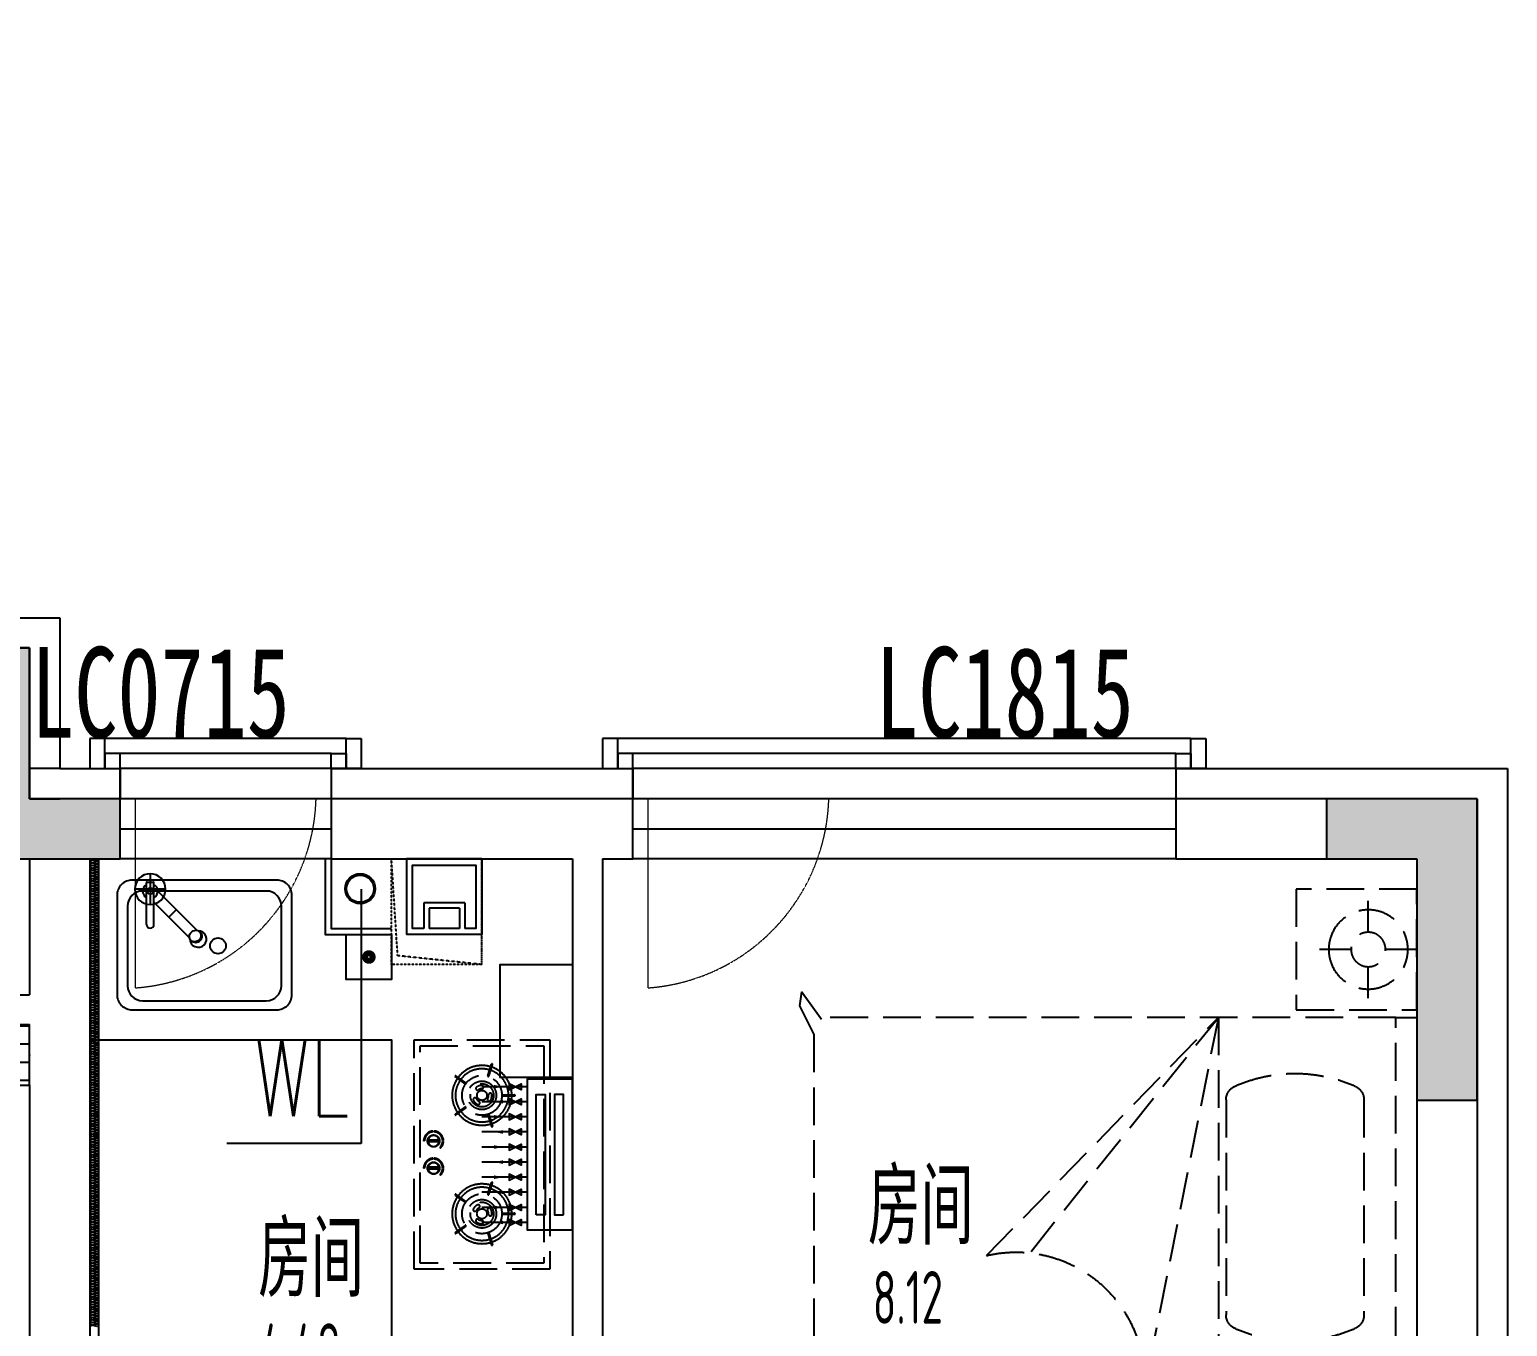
# Model space of a CAD drawing. Header units: millimetres. Extents: x -28014 to 297841, y -81741 to 47579.
# Drawn here: x 136623 to 141523, y 43179 to 47479 of the extents above; entities that cross this region are included whole.
import ezdxf
from ezdxf.enums import TextEntityAlignment as Align

# ---------------------------------------------------------------- set-up
doc = ezdxf.new("R2010")
doc.units = ezdxf.units.MM
doc.header["$MEASUREMENT"] = 0
doc.linetypes.add('__DASH', pattern=[0.35, 0.25, -0.1])
doc.linetypes.add('DASH', pattern=[0.35, 0.25, -0.1])
for name, color, linetype in [('A-墙体-填充墙', 4, 'Continuous'), ('A-墙体-面层', 6, 'Continuous'), ('A-暖通-设备', 20, 'Continuous'), ('A-楼面-下部', 23, 'Continuous'), ('A-楼面-厨卫', 6, 'Continuous'), ('A-楼面-家具', 8, 'Continuous'), ('A-楼面-装饰', 41, 'Continuous'), ('A-注释-填充', 8, 'Continuous'), ('A-注释-引出', 3, 'Continuous'), ('A-电气-洞口', 171, 'Continuous'), ('A-立面-填充1', 8, 'Continuous'), ('A-结构-梁体', 5, 'DASH'), ('A-设备', 30, 'Continuous'), ('A-门窗', 2, 'Continuous'), ('AR9-剪力墙（柱）填充', 250, 'Continuous'), ('AR9-剪力墙（柱）线', 6, 'Continuous'), ('AR9-墙线', 160, 'Continuous'), ('AR9-建筑给排水（立管）', 4, 'Continuous'), ('FF-厨卫（地坪隐）', 31, 'Continuous'), ('FF-平面文字', 50, 'Continuous'), ('FF-活动家具', 51, 'Continuous'), ('P-污水-立管', 50, 'Continuous'), ('SURFACE', 6, 'Continuous'), ('装饰', 152, 'Continuous')]:
    doc.layers.add(name, color=color, linetype=linetype)
doc.layers.add('A-注释-参考', color=242, linetype='Continuous', plot=False)
doc.layers.add('A_开启方向', color=15, linetype='Continuous', lineweight=18)
doc.styles.add('_TCH_DIM', font='SIMPLEX', dxfattribs={"bigfont": 'GBCBIG'})
doc.styles.add('_TCH_SPACE', font='HZS', dxfattribs={"width": 0.7, "bigfont": 'HZTXT'})
doc.styles.add('_TEL_ATTDEF', font='GBENOR', dxfattribs={"width": 0.8, "height": 3, "bigfont": 'GBCBIG'})
doc.styles.add('_TEL_DIM', font='', dxfattribs={"width": 0.8, "height": 3.5})
doc.styles.add('宋体', font='', dxfattribs={"width": 0.8})
doc.styles.add('标注', font='hzs.shx', dxfattribs={"width": 0.7, "bigfont": 'hztxt.shx'})
doc.styles.get('_TEL_DIM').set_extended_font_data('SimSun')
doc.styles.get('宋体').set_extended_font_data('SimSun')

# ---------------------------------------------------------------- blocks, each defined once
blk = doc.blocks.new('frgdhgth')
at = {"layer": 'A_开启方向', "linetype": 'DASH', "ltscale": 0.6}
for points in [[(9750, 9250), (9750, 8622.7, 0.385583), (10350, 9251.3, 0.385583)], [(11450, 9250), (11450, 8622.7, 0.385583), (12050, 9251.3, 0.385583)]]:
    blk.add_lwpolyline(points, format="xyb", dxfattribs=at)
blk = doc.blocks.new('sdczs')
at = {"layer": 'A-楼面-下部', "ltscale": 0.01}
for points in [[(12300, 9450), (11450, 9450)], [(15100, 9450), (13200, 9450)]]:
    blk.add_lwpolyline(points, dxfattribs=at)
at = {"layer": 'A-楼面-装饰', "ltscale": 0.01}
for points in [[(12250, 9400), (11500, 9400)], [(15050, 9400), (13250, 9400)]]:
    blk.add_lwpolyline(points, dxfattribs=at)
at = {"layer": '装饰'}
for points in [[(11450, 9450), (11450, 9350), (11500, 9350), (11500, 9450)], [(12350, 9450), (12350, 9350), (12300, 9350), (12300, 9450)], [(13150, 9450), (13150, 9350), (13200, 9350), (13200, 9450)], [(15150, 9450), (15150, 9350), (15100, 9350), (15100, 9450)], [(11500, 9350), (11550, 9350), (11550, 9400), (11500, 9400)], [(12300, 9350), (12250, 9350), (12250, 9400), (12300, 9400)], [(13200, 9350), (13250, 9350), (13250, 9400), (13200, 9400)], [(15100, 9350), (15050, 9350), (15050, 9400), (15100, 9400)]]:
    blk.add_lwpolyline(points, close=True, dxfattribs=at)
blk = doc.blocks.new('排水栓')
at = {"layer": 'P-污水-立管'}
for p, q in [((0, 51), (0, -51)), ((-51, 0), (51, 0))]:
    blk.add_line(p, q, dxfattribs=at)
blk.add_circle((0, 0), 51, dxfattribs=at)
blk = doc.blocks.new('jfsq5')
at = {"layer": 'A-暖通-设备'}
for p, q in [((-225, 150), (-225, 300)), ((-175, 150), (-175, 300)), ((-125, 150), (-125, 300)), ((-75, 150), (-75, 300)), ((-25, 150), (-25, 300)), ((25, 150), (25, 300)), ((75, 150), (75, 300)), ((125, 150), (125, 300)), ((175, 150), (175, 300)), ((225, 150), (225, 300))]:
    blk.add_line(p, q, dxfattribs=at)
for points in [[(-225, 230, 12, 0, 0), (-225, 260, 12, 0, 0)], [(-175, 230, 0, 12, 0), (-175, 260, 0, 12, 0)], [(-125, 230, 12, 0, 0), (-125, 260, 12, 0, 0)], [(-75, 230, 0, 12, 0), (-75, 260, 0, 12, 0)], [(-25, 230, 12, 0, 0), (-25, 260, 12, 0, 0)], [(25, 230, 0, 12, 0), (25, 260, 0, 12, 0)], [(75, 230, 12, 0, 0), (75, 260, 12, 0, 0)], [(125, 230, 0, 12, 0), (125, 260, 0, 12, 0)], [(175, 230, 12, 0, 0), (175, 260, 12, 0, 0)], [(225, 230, 0, 12, 0), (225, 260, 0, 12, 0)]]:
    blk.add_lwpolyline(points, format="xyseb", dxfattribs=at)
for points in [[(-225, 190), (-215, 210), (-235, 210), (-215, 170), (-235, 170), (-225, 190)], [(-175, 190), (-165, 210), (-185, 210), (-165, 170), (-185, 170), (-175, 190)], [(-125, 190), (-115, 210), (-135, 210), (-115, 170), (-135, 170), (-125, 190)], [(-75, 190), (-65, 210), (-85, 210), (-65, 170), (-85, 170), (-75, 190)], [(-25, 190), (-15, 210), (-35, 210), (-15, 170), (-35, 170), (-25, 190)], [(25, 190), (35, 210), (15, 210), (35, 170), (15, 170), (25, 190)], [(75, 190), (85, 210), (65, 210), (85, 170), (65, 170), (75, 190)], [(125, 190), (135, 210), (115, 210), (135, 170), (115, 170), (125, 190)], [(175, 190), (185, 210), (165, 210), (185, 170), (165, 170), (175, 190)], [(225, 190), (235, 210), (215, 210), (235, 170), (215, 170), (225, 190)]]:
    blk.add_lwpolyline(points, dxfattribs=at)
blk.add_lwpolyline([(250, 0), (250, 150), (-250, 150), (-250, 0)], close=True, dxfattribs=at)
at = {"layer": 'A-暖通-设备', "lineweight": -3}
for points in [[(-200, 120.1), (199.7, 120.1), (199.7, 90.3), (-200, 90.3)], [(-200, 29.9), (199.7, 29.9), (199.7, 59.7), (-200, 59.7)]]:
    blk.add_lwpolyline(points, close=True, dxfattribs=at)
blk = doc.blocks.new('d')
at = {"layer": 'FF-厨卫（地坪隐）', "color": 8, "linetype": '__DASH', "ltscale": 500}
for p, q in [((79843.4, -64923.5), (79843.4, -64882.9)), ((79846.7, -64923.5), (79846.7, -64882.9)), ((80236.1, -64923.5), (80236.1, -64882.9)), ((80239.4, -64923.5), (80239.4, -64882.9)), ((79780.2, -64971.8), (79741.6, -64959.3)), ((79781.3, -64968.7), (79742.6, -64956.1)), ((79908.9, -64968.7), (79947.6, -64956.1)), ((79909.9, -64971.8), (79948.6, -64959.3)), ((80172.9, -64971.8), (80134.3, -64959.3)), ((80173.9, -64968.7), (80135.3, -64956.1)), ((80301.6, -64968.7), (80340.2, -64956.1)), ((80302.6, -64971.8), (80341.3, -64959.3)), ((79804, -65044.9), (79780.1, -65077.8)), ((79806.7, -65046.9), (79782.8, -65079.7)), ((79883.5, -65046.9), (79907.4, -65079.7)), ((79886.2, -65044.9), (79910.1, -65077.8)), ((80196.7, -65044.9), (80172.8, -65077.8)), ((80199.3, -65046.9), (80175.5, -65079.7)), ((80276.2, -65046.9), (80300.1, -65079.7)), ((80278.9, -65044.9), (80302.7, -65077.8)), ((79994.8, -65121.7), (79994.8, -65118.7)), ((79997.8, -65121.7), (79997.8, -65118.7)), ((80085, -65121.7), (80085, -65118.7)), ((80088, -65121.7), (80088, -65118.7)), ((79966.4, -65150.2), (79963.3, -65150.2)), ((79966.4, -65153.2), (79963.3, -65153.2)), ((79993.3, -65134.4), (79993.3, -65168.9)), ((79999.3, -65134.4), (79999.3, -65168.9)), ((80017.6, -65130.5), (80019.7, -65128.3)), ((80056.6, -65150.2), (80053.5, -65150.2)), ((80056.6, -65153.2), (80053.5, -65153.2)), ((80083.5, -65134.4), (80083.5, -65168.9)), ((80089.5, -65134.4), (80089.5, -65168.9)), ((80107.7, -65130.5), (80109.9, -65128.3)), ((79996.3, -65181.7), (79996.3, -65184.7)), ((80086.5, -65181.7), (80086.5, -65184.7))]:
    blk.add_line(p, q, dxfattribs=at)
at = {"layer": 'FF-厨卫（地坪隐）', "linetype": '__DASH', "ltscale": 500}
blk.add_lwpolyline([(79661.4, -64766.2), (80421.4, -64766.2), (80421.4, -65216.2), (79661.4, -65216.2)], close=True, dxfattribs=at)
at = {"layer": 'FF-厨卫（地坪隐）', "color": 8, "linetype": '__DASH', "ltscale": 500}
blk.add_lwpolyline([(79681.4, -64786.2), (80401.4, -64786.2), (80401.4, -65196.2), (79681.4, -65196.2)], close=True, dxfattribs=at)
for centre, radius in [((79845.1, -64991.2), 66), ((79845.1, -64991.2), 47.3), ((79845.1, -64991.2), 38.5), ((80237.8, -64991.2), 66), ((80237.8, -64991.2), 47.3), ((80237.8, -64991.2), 38.5), ((79845.1, -64991.2), 16.5), ((80237.8, -64991.2), 16.5), ((79996.3, -65151.7), 20), ((80086.5, -65151.7), 20)]:
    blk.add_circle(centre, radius, dxfattribs=at)
for centre, radius, start, end in [((79845.1, -64991.2), 99, 90.9556, 161.0457), ((79845.1, -64991.2), 88, 91.075, 160.9263), ((79845.1, -64882.9), 1.65, 0.0007, 180.0007), ((79845.1, -64923.5), 1.65, 180.0007, 0.0007), ((79845.1, -64991.2), 99, 18.9556, 89.0457), ((79845.1, -64991.2), 88, 19.075, 88.9263), ((80237.8, -64991.2), 99, 90.9543, 161.0444), ((80237.8, -64991.2), 88, 91.0737, 160.925), ((80237.8, -64882.9), 1.65, 359.9993, 179.9993), ((80237.8, -64923.5), 1.65, 179.9993, 359.9993), ((80237.8, -64991.2), 99, 18.9543, 89.0444), ((80237.8, -64991.2), 88, 19.0737, 88.925), ((79742.1, -64957.7), 1.65, 72.0007, 252.0007), ((79845.1, -64991.2), 99, 162.9556, 233.0457), ((79845.1, -64991.2), 88, 163.075, 232.9263), ((79780.8, -64970.3), 1.65, 252.0007, 72.0007), ((79843.4, -64963.7), 5.5, 93.5265, 273.5265), ((79845.1, -64991.2), 33, 60.0007, 93.5265), ((79845.1, -64991.2), 22, 60.0007, 93.5265), ((79858.8, -64967.4), 5.5, 240.0007, 60.0007), ((79845.1, -64991.2), 88, 307.075, 16.9263), ((79845.1, -64991.2), 99, 306.9556, 17.0457), ((79909.4, -64970.3), 1.65, 108.0007, 288.0007), ((79948.1, -64957.7), 1.65, 288.0007, 108.0007), ((80134.8, -64957.7), 1.65, 71.9993, 251.9993), ((80237.8, -64991.2), 99, 162.9543, 233.0444), ((80237.8, -64991.2), 88, 163.0737, 232.925), ((80173.4, -64970.3), 1.65, 251.9993, 71.9993), ((80224, -64967.4), 5.5, 119.9993, 299.9993), ((80237.8, -64991.2), 33, 86.4735, 119.9993), ((80237.8, -64991.2), 22, 86.4735, 119.9993), ((80239.5, -64963.7), 5.5, 266.4735, 86.4735), ((80237.8, -64991.2), 88, 307.0737, 16.925), ((80237.8, -64991.2), 99, 306.9543, 17.0444), ((80302.1, -64970.3), 1.65, 107.9993, 287.9993), ((80340.7, -64957.7), 1.65, 287.9993, 107.9993), ((79817.6, -64991.2), 5.5, 0.0007, 180.0007), ((79845.1, -64991.2), 33, 180.0007, 213.5265), ((79822.2, -65006.4), 5.5, 213.5265, 33.5265), ((79845.1, -64991.2), 22, 180.0007, 213.5265), ((79858.8, -65015), 5.5, 120.0007, 300.0007), ((79845.1, -64991.2), 22, 300.0007, 333.5265), ((79845.1, -64991.2), 33, 300.0007, 333.5265), ((79869.7, -65003.4), 5.5, 333.5265, 153.5265), ((80213.2, -65003.4), 5.5, 26.4735, 206.4735), ((80237.8, -64991.2), 33, 206.4735, 239.9993), ((80237.8, -64991.2), 22, 206.4735, 239.9993), ((80224, -65015), 5.5, 239.9993, 59.9993), ((80260.7, -65006.4), 5.5, 146.4735, 326.4735), ((80237.8, -64991.2), 22, 326.4735, 359.9993), ((80265.3, -64991.2), 5.5, 359.9993, 179.9993), ((80237.8, -64991.2), 33, 326.4735, 359.9993), ((79845.1, -64991.2), 88, 235.075, 304.9263), ((79805.3, -65045.9), 1.65, 324.0007, 144.0007), ((79884.9, -65045.9), 1.65, 36.0007, 216.0007), ((80237.8, -64991.2), 88, 235.0737, 304.925), ((80198, -65045.9), 1.65, 323.9993, 143.9993), ((80277.5, -65045.9), 1.65, 35.9993, 215.9993), ((79781.5, -65078.8), 1.65, 144.0007, 324.0007), ((79845.1, -64991.2), 99, 234.9556, 305.0457), ((79908.7, -65078.8), 1.65, 216.0007, 36.0007), ((79996.3, -65151.7), 33, 92.6046, 177.3941), ((79996.3, -65151.7), 33, 44.9993, 87.3941), ((80086.5, -65151.7), 33, 92.6046, 177.3941), ((80086.5, -65151.7), 33, 44.9993, 87.3941), ((80174.1, -65078.8), 1.65, 143.9993, 323.9993), ((80237.8, -64991.2), 99, 234.9543, 305.0444), ((80301.4, -65078.8), 1.65, 215.9993, 35.9993), ((79996.3, -65151.7), 33, 182.6046, 269.9993), ((79996.3, -65151.7), 30, 92.8653, 177.1333), ((79996.3, -65151.7), 30, 182.8653, 269.9993), ((79996.3, -65151.7), 18, 99.5934, 260.4053), ((79996.3, -65134.7), 3.01, 355.1237, 184.8749), ((79996.3, -65168.7), 3.01, 175.1237, 4.8749), ((79996.3, -65151.7), 30, 44.9993, 87.1333), ((79996.3, -65151.7), 18, 279.5934, 80.4053), ((80086.5, -65151.7), 33, 182.6046, 269.9993), ((80086.5, -65151.7), 30, 92.8653, 177.1333), ((80086.5, -65151.7), 30, 182.8653, 269.9993), ((80086.5, -65151.7), 18, 99.5934, 260.4053), ((80086.5, -65134.7), 3.01, 355.1237, 184.8749), ((80086.5, -65168.7), 3.01, 175.1237, 4.8749), ((80086.5, -65151.7), 30, 44.9993, 87.1333), ((80086.5, -65151.7), 18, 279.5934, 80.4053)]:
    blk.add_arc(centre, radius, start, end, dxfattribs=at)
blk = doc.blocks.new('400床头柜')
at = {"layer": 'FF-活动家具', "linetype": '__DASH', "ltscale": 500}
for p, q in [((200, 0), (200, -104.2)), ((38.7, -161.4), (142.9, -161.4)), ((257.1, -161.4), (361.3, -161.4)), ((200, -218.4), (200, -322.7))]:
    blk.add_line(p, q, dxfattribs=at)
blk.add_lwpolyline([(0, -400), (0, 0), (400, 0), (400, -400)], close=True, dxfattribs=at)
for radius in [131.3, 57.1]:
    blk.add_circle((200, -161.3), radius, dxfattribs=at)
blk = doc.blocks.new('小户型1200床')
at = {"layer": 'FF-活动家具', "linetype": '__DASH', "ltscale": 500}
for p, q in [((40, -1974.8), (40, -70)), ((1300, -70), (1300, -1979.7)), ((1026.1, -175.8), (313.9, -175.8)), ((1026.1, -633), (313.9, -633)), ((1300, -658.5), (40, -658.5)), ((1300, -658.5), (60, -905.2)), ((510, -1426.8), (1300, -658.5)), ((524.1, -1279.6), (1300, -658.5)), ((-51.7, -2040.3), (40, -1974.8)), ((90.5, -2000), (-4.6, -2047.6)), ((1242.8, -2000), (85.5, -2000)), ((1337.9, -2047.6), (1242.8, -2000)), ((1293.2, -1974.8), (1384.9, -2040.3)), ((-4.6, -2047.6), (-51.7, -2040.3)), ((1384.9, -2040.3), (1337.9, -2047.6))]:
    blk.add_line(p, q, dxfattribs=at)
blk.add_lwpolyline([(1300, -70), (1300, 0), (40, 0), (40, -70)], close=True, dxfattribs=at)
for centre, radius, start, end in [((313.9, -225.6), 50, 90, 156.1601), ((1026.1, -225.6), 50, 23.8399, 90), ((718.2, -404.3), 492.1, 156.184, 203.8399), ((621.8, -404.3), 492.1, 336.1601, 23.816), ((313.9, -583), 50, 203.8399, 270), ((1026.1, -583), 50, 270, 336.1601), ((95.9, -1329.2), 425.5, 346.739, 94.8385)]:
    blk.add_arc(centre, radius, start, end, dxfattribs=at)
blk = doc.blocks.new('s54deg2541')
at = {"layer": 'A-楼面-家具', "color": 0, "xscale": -1}
blk.add_blockref('400床头柜', (40839, 5184.6), dxfattribs=at)
at = {"layer": 'A-楼面-家具'}
blk.add_blockref('小户型1200床', (40824, 5184.6), dxfattribs=at)
at = {"layer": 'A-楼面-家具', "color": 0}
blk.add_blockref('400床头柜', (42149, 5184.6), dxfattribs=at)
blk = doc.blocks.new('rw332')
at = {"layer": 'AR9-墙线', "ltscale": 10, "extrusion": (0, 0, -1)}
for p, q in [((-250, 0), (-250, -250)), ((0, 0), (-250, 0)), ((0, 0), (0, -250)), ((-193.1, -145), (-193.1, -230)), ((-56.9, -145), (-193.1, -145)), ((-56.9, -145), (-56.9, -230)), ((-175.6, -162.5), (-175.6, -230)), ((-74.4, -162.5), (-175.6, -162.5)), ((-74.4, -162.5), (-74.4, -230)), ((0, -250), (-250, -250))]:
    blk.add_line(p, q, dxfattribs=at)
at = {"layer": 'AR9-墙线', "ltscale": 10}
blk.add_line((-74.4, -230), (-175.6, -230), dxfattribs=at)
at = {"layer": 'AR9-墙线'}
for points in [[(-520, 0), (-520, -250), (-300, -250)], [(-500, 0), (-500, -230), (-300, -230)]]:
    blk.add_lwpolyline(points, dxfattribs=at)
at = {"layer": 'AR9-墙线', "linetype": 'DASH', "ltscale": 0.5}
for points in [[(0, -350), (-300, -350), (-300, 0)], [(0, -350), (-279.5, -320.6), (-300, 0)]]:
    blk.add_lwpolyline(points, dxfattribs=at)
at = {"layer": 'AR9-墙线', "ltscale": 10}
blk.add_lwpolyline([(-193.1, -230), (-230, -230), (-230, -20), (-20, -20), (-20, -230), (-56.9, -230)], dxfattribs=at)
at = {"layer": 'AR9-建筑给排水（立管）'}
for radius in [50, 45]:
    blk.add_circle((-403.7, -98.7), radius, dxfattribs=at)
blk = doc.blocks.new('$WINLIB2D$00000001')
at = {"color": 0}
for points in [[(-0.5, 0.5), (-0.5, -0.5)], [(-0.5, 0.5), (0.5, 0.5)], [(0.5, -0.5), (0.5, 0.5)], [(0.5, 0.1667), (-0.5, 0.1667)], [(0.5, -0.1667), (-0.5, -0.1667)], [(-0.5, -0.5), (0.5, -0.5)]]:
    blk.add_lwpolyline(points, dxfattribs=at)
blk = doc.blocks.new('fchgbfhy')
at = {"layer": 'A-墙体-填充墙'}
for p, q in [((-7850, 3400), (-6350, 3400)), ((-6350, 3400), (-6350, 2900)), ((-6350, 2900), (-6250, 2900)), ((-6050, 2900), (-6250, 2900)), ((-6050, 2700), (-6050, 2900)), ((-4450, 2900), (-5350, 2900)), ((-5350, 2900), (-5350, 2700)), ((-4350, 2900), (-4450, 2900)), ((-4350, 2700), (-4350, 2900)), ((-1550, 2900), (-2550, 2900)), ((-2550, 2900), (-2550, 2700)), ((-1550, 2900), (-1550, 0)), ((-6550, 2700), (-6350, 2700)), ((-6350, 2700), (-6350, 2250)), ((-6150, 2700), (-6150, 2150)), ((-6150, 2700), (-6050, 2700)), ((-5350, 2700), (-4550, 2700)), ((-4550, 2700), (-4550, -100)), ((-4450, 2700), (-4450, -100)), ((-4450, 2700), (-4350, 2700)), ((-2550, 2700), (-1750, 2700)), ((-1750, 2700), (-1750, -100)), ((-7550, 2250), (-6350, 2250)), ((-6150, 2150), (-6150, -100)), ((-7850, 1950), (-6350, 1950)), ((-6350, 1950), (-6350, -100))]:
    blk.add_line(p, q, dxfattribs=at)
at = {"layer": 'A-墙体-面层'}
blk.add_line((-6250, 3500), (-6250, 3000), dxfattribs=at)
at = {"layer": 'A-暖通-设备', "const_width": 25}
blk.add_lwpolyline([(-5215, 2375, -1), (-5235, 2375, -1), (-5215, 2375, -1)], format="xyb", dxfattribs=at)
at = {"layer": 'A-楼面-厨卫', "color": 8, "linetype": 'Continuous'}
for p, q in [((-5962.5, 2483), (-5962.5, 2621.2)), ((-5960.5, 2623.2), (-5939.5, 2623.2)), ((-5937.5, 2483), (-5937.5, 2621.2)), ((-5565, 2593.8), (-5978.2, 2593.7)), ((-5819.3, 2438.4), (-5937.5, 2556.6)), ((-5794.6, 2463.1), (-5925, 2593.6)), ((-6025, 2543.8), (-6025, 2280)), ((-5863.4, 2531.9), (-5888.1, 2507.2)), ((-5515, 2280), (-5515, 2543.8)), ((-5783.7, 2455.8), (-5786.6, 2458.7)), ((-5812, 2427.5), (-5814.9, 2430.4)), ((-5975, 2230), (-5565, 2230))]:
    blk.add_line(p, q, dxfattribs=at)
at = {"layer": 'A-楼面-厨卫'}
blk.add_lwpolyline([(-5480, 2250), (-5480, 2580, 0.414214), (-5530, 2630), (-6010, 2630, 0.414214), (-6060, 2580), (-6060, 2250, 0.414214), (-6010, 2200), (-5530, 2200, 0.414214)], format="xyb", close=True, dxfattribs=at)
at = {"layer": 'A-楼面-厨卫', "color": 8, "linetype": 'Continuous'}
blk.add_lwpolyline([(-5786.6, 2458.7, -0.106772), (-5782.7, 2452.7, -0.101544), (-5781.6, 2445.4, -0.094932), (-5783.3, 2438.1, -0.090733), (-5787.8, 2431.6, -0.090733), (-5794.3, 2427.1, -0.094932), (-5801.6, 2425.4, -0.101544), (-5808.9, 2426.6, -0.106772), (-5814.9, 2430.4, -0.106772), (-5818.7, 2436.3, -0.101544), (-5819.9, 2443.7, -0.094932), (-5818.1, 2451, -0.090733), (-5813.6, 2457.5, -0.090733), (-5807.2, 2461.9, -0.094932), (-5799.9, 2463.7, -0.101544), (-5792.5, 2462.5, -0.106772)], format="xyb", close=True, dxfattribs=at)
blk.add_lwpolyline([(-5783.7, 2455.8, -0.106772), (-5779.9, 2449.9, -0.101544), (-5778.7, 2442.5, -0.094932), (-5780.5, 2435.2, -0.090733), (-5784.9, 2428.7, -0.090733), (-5791.4, 2424.3, -0.094932), (-5798.7, 2422.5, -0.101544), (-5806.1, 2423.7, -0.106772), (-5812, 2427.5, -0.106772)], format="xyb", dxfattribs=at)
at = {"layer": 'A-楼面-厨卫'}
blk.add_lwpolyline([(-6150, 2100), (-5150, 2100), (-5150, -100)], dxfattribs=at)
at = {"layer": 'A-楼面-厨卫', "color": 8, "linetype": 'Continuous'}
blk.add_circle((-5950, 2593.8), 10, dxfattribs=at)
at = {"layer": 'A-楼面-厨卫', "color": 8, "ltscale": 200}
blk.add_circle((-5725, 2411.9), 26.2, dxfattribs=at)
at = {"layer": 'A-楼面-厨卫', "color": 8, "linetype": 'Continuous'}
for centre, radius, start, end in [((-5950, 2593.8), 25, 120, 240), ((-5960.5, 2621.2), 2, 90, 180), ((-5939.5, 2621.2), 2, 0, 90), ((-5950, 2593.8), 25, 300, 60), ((-5975, 2543.8), 50, 90, 180), ((-5565, 2543.8), 50, 0, 90), ((-5950, 2483), 12.5, 180, 0), ((-5790.8, 2434.6), 27.5, 178.3907, 91.6093), ((-5975, 2280), 50, 180, 270), ((-5565, 2280), 50, 270, 0)]:
    blk.add_arc(centre, radius, start, end, dxfattribs=at)
at = {"layer": 'A-结构-梁体'}
blk.add_lwpolyline([(-4850, 2350), (-4850, 2700)], dxfattribs=at)
at = {"layer": 'A-设备'}
for points in [[(-5150, 2450), (-5150, 2300), (-5300, 2300), (-5300, 2450)], [(-4550, 1975), (-4790, 1975), (-4790, 2350), (-4550, 2350)]]:
    blk.add_lwpolyline(points, close=True, dxfattribs=at)
at = {"layer": 'SURFACE'}
for p, q in [((-7850, 3500), (-6250, 3500)), ((-6250, 3000), (-6350, 3000)), ((-6350, 3000), (-6350, 3000)), ((-6250, 3000), (-6050, 3000)), ((-6050, 3000), (-6050, 2900)), ((-5350, 3000), (-5350, 2900)), ((-5350, 3000), (-4450, 3000)), ((-4450, 3000), (-4350, 3000)), ((-4350, 3000), (-4350, 2900)), ((-2550, 3000), (-2550, 2900)), ((-2550, 3000), (-1450, 3000)), ((-1450, 3000), (-1450, 100))]:
    blk.add_line(p, q, dxfattribs=at)
at = {"layer": 'A-墙体-面层'}
blk.add_blockref('rw332', (-4850, 2700), dxfattribs=at)
at = {"layer": 'A-暖通-设备', "rotation": 90}
blk.add_blockref('jfsq5', (-4550, 1720), dxfattribs=at)
at = {"layer": 'A-楼面-厨卫', "extrusion": (0, 0, -1), "xscale": -1, "zscale": -1, "rotation": 90}
blk.add_blockref('d', (-60141.2, 81761.4), dxfattribs=at)
at = {"layer": 'A-楼面-家具', "xscale": -1, "rotation": 270}
blk.add_blockref('s54deg2541', (-6934.6, -39949), dxfattribs=at)
at = {"layer": 'A-门窗', "yscale": 300}
for p, xscale, zscale in [((-5700, 2850), -700, -700), ((-3450, 2850), -1800, -1800)]:
    blk.add_blockref('$WINLIB2D$00000001', p, dxfattribs=dict(at, xscale=xscale, zscale=zscale))
at = {"layer": 'P-污水-立管', "xscale": -1}
blk.add_blockref('排水栓', (-5950, 2600), dxfattribs=at)
at = {"layer": 'A-注释-参考', "style": '_TCH_SPACE', "width": 0.7}
for s, height, p in [('房间', 250, (-3570.4, 1421.5)), ('房间', 250, (-5591.9, 1247.5)), ('8.12', 175, (-3554.6, 1159)), ('4.48', 175, (-5584.9, 985))]:
    blk.add_text(s, height=height, dxfattribs=at).set_placement(p)
blk = doc.blocks.new('$LinePat$岩棉板')
at = {"color": 0}
for p, q in [((0, -17), (12, -67)), ((12, -67), (24, -17))]:
    blk.add_line(p, q, dxfattribs=at)
for centre, start, end in [((12, -17), 0, 180), ((0, -67), 270, 0), ((24, -67), 180, 270)]:
    blk.add_arc(centre, 12, start, end, dxfattribs=at)
at = {"layer": 'Defpoints'}
blk.add_point((0, 0), dxfattribs=at)
at = {"layer": 'Defpoints', "color": 0}
blk.add_point((24, -84), dxfattribs=at)
blk = doc.blocks.new('fdgfdth')
at = {"layer": 'A-墙体-面层', "ltscale": 0.01}
blk.add_lwpolyline([(1430, -5550), (1430, -2750), (1430, -2750), (1430, -2750), (1430, -2750)], dxfattribs=at)
at = {"layer": 'A-注释-填充', "xscale": -0.3567787968466444, "yscale": 0.3565137037395431, "zscale": 0.3565137037395431, "rotation": 269.9999999999119}
for p in [(1430, -2758.6), (1430, -2767.1), (1430, -2775.7), (1430, -2784.3), (1430, -2792.8), (1430, -2801.4), (1430, -2809.9), (1430, -2818.5), (1430, -2827.1), (1430, -2835.6), (1430, -2844.2), (1430, -2852.8), (1430, -2861.3), (1430, -2869.9), (1430, -2878.4), (1430, -2887), (1430, -2895.6), (1430, -2904.1), (1430, -2912.7), (1430, -2921.3), (1430, -2929.8), (1430, -2938.4), (1430, -2946.9), (1430, -2955.5), (1430, -2964.1), (1430, -2972.6), (1430, -2981.2), (1430, -2989.8), (1430, -2998.3), (1430, -3006.9), (1430, -3015.4), (1430, -3024), (1430, -3032.6), (1430, -3041.1), (1430, -3049.7), (1430, -3058.3), (1430, -3066.8), (1430, -3075.4), (1430, -3083.9), (1430, -3092.5), (1430, -3101.1), (1430, -3109.6), (1430, -3118.2), (1430, -3126.8), (1430, -3135.3), (1430, -3143.9), (1430, -3152.4), (1430, -3161), (1430, -3169.6), (1430, -3178.1), (1430, -3186.7), (1430, -3195.3), (1430, -3203.8), (1430, -3212.4), (1430, -3220.9), (1430, -3229.5), (1430, -3238.1), (1430, -3246.6), (1430, -3255.2), (1430, -3263.8), (1430, -3272.3), (1430, -3280.9), (1430, -3289.4), (1430, -3298), (1430, -3306.6), (1430, -3315.1), (1430, -3323.7), (1430, -3332.3), (1430, -3340.8), (1430, -3349.4), (1430, -3358), (1430, -3366.5), (1430, -3375.1), (1430, -3383.6), (1430, -3392.2), (1430, -3400.8), (1430, -3409.3), (1430, -3417.9), (1430, -3426.5), (1430, -3435), (1430, -3443.6), (1430, -3452.1), (1430, -3460.7), (1430, -3469.3), (1430, -3477.8), (1430, -3486.4), (1430, -3495), (1430, -3503.5), (1430, -3512.1), (1430, -3520.6), (1430, -3529.2), (1430, -3537.8), (1430, -3546.3), (1430, -3554.9), (1430, -3563.5), (1430, -3572), (1430, -3580.6), (1430, -3589.1), (1430, -3597.7), (1430, -3606.3), (1430, -3614.8), (1430, -3623.4), (1430, -3632), (1430, -3640.5), (1430, -3649.1), (1430, -3657.6), (1430, -3666.2), (1430, -3674.8), (1430, -3683.3), (1430, -3691.9), (1430, -3700.5), (1430, -3709), (1430, -3717.6), (1430, -3726.1), (1430, -3734.7), (1430, -3743.3), (1430, -3751.8), (1430, -3760.4), (1430, -3769), (1430, -3777.5), (1430, -3786.1), (1430, -3794.6), (1430, -3803.2), (1430, -3811.8), (1430, -3820.3), (1430, -3828.9), (1430, -3837.5), (1430, -3846), (1430, -3854.6), (1430, -3863.1), (1430, -3871.7), (1430, -3880.3), (1430, -3888.8), (1430, -3897.4), (1430, -3906), (1430, -3914.5), (1430, -3923.1), (1430, -3931.7), (1430, -3940.2), (1430, -3948.8), (1430, -3957.3), (1430, -3965.9), (1430, -3974.5), (1430, -3983), (1430, -3991.6), (1430, -4000.2), (1430, -4008.7), (1430, -4017.3), (1430, -4025.8), (1430, -4034.4), (1430, -4043), (1430, -4051.5), (1430, -4060.1), (1430, -4068.7), (1430, -4077.2), (1430, -4085.8), (1430, -4094.3), (1430, -4102.9), (1430, -4111.5), (1430, -4120), (1430, -4128.6), (1430, -4137.2), (1430, -4145.7), (1430, -4154.3), (1430, -4162.8), (1430, -4171.4), (1430, -4180), (1430, -4188.5), (1430, -4197.1), (1430, -4205.7), (1430, -4214.2), (1430, -4222.8), (1430, -4231.3), (1430, -4239.9), (1430, -4248.5), (1430, -4257), (1430, -4265.6), (1430, -4274.2), (1430, -4282.7), (1430, -4291.3), (1430, -4299.8)]:
    blk.add_blockref('$LinePat$岩棉板', p, dxfattribs=at)
blk = doc.blocks.new('zz7')
at = {"layer": 'AR9-剪力墙（柱）填充'}
for points in [[(8800, 2550), (8800, 300), (10100, 300), (10100, -200), (10600, -200), (10600, 0), (10300, 0), (10300, 500), (9100, 500), (9100, 2550)], [(14900, -200), (14900, -1000), (15100, -1000), (15100, 0), (14600, 0), (14600, -200)]]:
    blk.add_hatch(color=256, dxfattribs=at).paths.add_polyline_path(points)
at = {"layer": 'AR9-剪力墙（柱）线'}
for p, q in [((10300, 500), (9100, 500)), ((10300, 0), (10300, 500)), ((10600, 0), (10300, 0)), ((10600, -200), (10600, 0)), ((15100, 0), (14600, 0)), ((14600, 0), (14600, -200)), ((15100, -1000), (15100, 0)), ((10100, -200), (10600, -200)), ((14600, -200), (14900, -200)), ((14900, -200), (14900, -1000)), ((14900, -1000), (15100, -1000))]:
    blk.add_line(p, q, dxfattribs=at)
blk = doc.blocks.new('bh2')
at = {"layer": 'FF-平面文字', "style": '宋体', "width": 0.7}
for s, p in [('LC0715', (8699.9, -150)), ('LC1815', (11498.4, -150))]:
    blk.add_text(s, height=300, dxfattribs=at).set_placement(p)
blk = doc.blocks.new('$equip_U$00000266(PC214董文军)')
h = blk.add_hatch()
h.set_pattern_fill('林区', color=8, scale=0.025)
h.set_pattern_definition([(270, (-167.83875, -157.745), (0.075, -0.075), [0.0225, -0.1275]), (225, (-167.83875, -157.745), (-2e-17, -0.15), [0.0075, -0.098566015]), (315, (-167.83875, -157.745), (0.15, -3e-17), [0.0075, -0.098566015])])
h.paths.add_polyline_path([(0.375, 0.5), (-0.375, 0.5), (-0.375, 0), (0.375, 0)])
at = {"linetype": 'ByBlock'}
blk.add_lwpolyline([(-0.875, 0.5), (0.875, 0.5), (0.875, 0), (-0.875, 0), (-0.875, 0.5)], dxfattribs=at)
blk.add_lwpolyline([(0.375, 0.5), (-0.375, 0.5), (-0.375, 0), (0.375, 0)], close=True, dxfattribs=at)
for p in [(0, 0.5), (-0.875, 0.25), (0.875, 0.25), (0, 0)]:
    blk.add_point(p)
at = {"color": 7, "style": '_TEL_DIM', "flags": 1}
for tag in ['A', 'REMARK']:
    blk.add_attdef(tag, text='', height=0.000025, dxfattribs=at).set_placement((0, 0), align=Align.MIDDLE_CENTER)
blk = doc.blocks.new('$equip_U$00000233(PC214董文军)')
blk.add_lwpolyline([(-0.775, 0.5), (-0.775, 0), (0.775, 0), (0.775, 0.5), (-0.775, 0.5), (-0.775, 0)])
for p in [(0, 0.5), (-0.775, 0.25), (0.775, 0.25), (0, 0)]:
    blk.add_point(p)
at = {"color": 0, "style": '_TEL_DIM'}
blk.add_attdef('AW', text='', height=0.5, dxfattribs=at).set_placement((0.018, 0.242), align=Align.MIDDLE_CENTER)
at = {"color": 7, "style": '_TEL_DIM', "flags": 1}
for tag in ['A', 'REMARK']:
    blk.add_attdef(tag, text='', height=0.000025, dxfattribs=at).set_placement((0, 0), align=Align.MIDDLE_CENTER)
at = {"color": 7, "style": '_TEL_DIM'}
blk.add_attdef('$TEXT$', text='', height=0.000025, dxfattribs=at).set_placement((0, 0), align=Align.MIDDLE_CENTER)
blk = doc.blocks.new('$equip_U$00000220(PC214董文军)')
blk.add_line((-0.75, 0), (0.75, 0.5))
blk.add_lwpolyline([(-0.75, 0.5), (0.75, 0.5), (0.75, 0), (-0.75, 0)], close=True)
blk.add_lwpolyline([(-0.75, 0.5), (-0.75, 0), (0.75, 0), (0.75, 0.5), (-0.75, 0.5), (-0.75, 0)])
for p in [(0, 0.5), (-0.75, 0.25), (0.75, 0.25), (0, 0)]:
    blk.add_point(p)
at = {"color": 7, "style": '_TEL_DIM', "flags": 1}
for tag in ['A', 'REMARK']:
    blk.add_attdef(tag, text='', height=0.000025, dxfattribs=at).set_placement((0, 0), align=Align.MIDDLE_CENTER)
blk = doc.blocks.new('$equip_U$00000222(PC214董文军)')
h = blk.add_hatch()
h.set_pattern_fill('ACAD_ISO04W100', color=8, scale=0.2)
h.set_pattern_definition([(0, (-167.9325, -153.935), (0, 0.15), [0.72, -0.09, 0.015, -0.09])])
h.paths.add_polyline_path([(0.625, 0.5), (-0.625, 0.5), (-0.625, 0), (0.625, 0)])
blk.add_lwpolyline([(0.625, 0.5), (-0.625, 0.5), (-0.625, 0), (0.625, 0)], close=True)
for p in [(0, 0.5), (-0.625, 0.25), (0.625, 0.25), (0, 0)]:
    blk.add_point(p)
at = {"color": 7, "style": '_TEL_DIM', "flags": 1}
for tag in ['A', 'REMARK']:
    blk.add_attdef(tag, text='', height=0.000025, dxfattribs=at).set_placement((0, 0), align=Align.MIDDLE_CENTER)
at = {"color": 7, "style": '_TEL_DIM'}
blk.add_attdef('$TEXT$', text='', height=0.000025, dxfattribs=at).set_placement((0, 0), align=Align.MIDDLE_CENTER)
blk = doc.blocks.new('$equip_U$00000242(PC214董文军)')
blk.add_lwpolyline([(-0.625, 0.3), (0.625, 0.3), (0.625, 0), (-0.625, 0)], close=True)
for p in [(0, 0.3), (-0.625, 0.15), (0.625, 0.15), (0, 0)]:
    blk.add_point(p)
at = {"color": 0, "style": '_TEL_DIM'}
blk.add_attdef('DZJ', text='', height=0.3, dxfattribs=at).set_placement((0.019, 0.148), align=Align.MIDDLE_CENTER)
at = {"color": 7, "style": '_TEL_DIM', "flags": 1}
for tag in ['REMARK', 'REMARK', 'A', 'REMARK']:
    blk.add_attdef(tag, text='', height=0.000025, dxfattribs=at).set_placement((0, 0), align=Align.MIDDLE_CENTER)
at = {"color": 7, "style": '_TEL_DIM'}
blk.add_attdef('$TEXT$', text='', height=0.000025, dxfattribs=at).set_placement((0, 0), align=Align.MIDDLE_CENTER)
blk = doc.blocks.new('$equip_U$00000238(PC214董文军)')
h = blk.add_hatch(color=8)
h.dxf.hatch_style = 1
h.paths.add_polyline_path([(0.5, 0.475), (-0.5, 0.475), (0, 0)])
for q in [(-0.5, 0.475), (0.5, 0.475)]:
    blk.add_line((0, 0), q)
blk.add_lwpolyline([(-0.5, 0.475), (0.5, 0.475), (0.5, 0), (-0.5, 0)], close=True)
for p in [(0, 0.475), (-0.5, 0.238), (0.5, 0.238), (0, 0)]:
    blk.add_point(p)
at = {"color": 7, "style": '_TEL_DIM', "flags": 1}
for tag in ['A', 'REMARK']:
    blk.add_attdef(tag, text='', height=0.000025, dxfattribs=at).set_placement((0, 0), align=Align.MIDDLE_CENTER)
at = {"color": 7, "style": '_TEL_DIM'}
blk.add_attdef('$TEXT$', text='', height=0.000025, dxfattribs=at).set_placement((0, 0), align=Align.MIDDLE_CENTER)
blk = doc.blocks.new('$equip_U$00000241(PC214董文军)')
h = blk.add_hatch(color=256)
h.dxf.hatch_style = 1
h.paths.add_polyline_path([(-0.525, 0.275), (-0.525, 0), (0, 0.138)])
h = blk.add_hatch(color=256)
h.dxf.hatch_style = 1
h.paths.add_polyline_path([(0.525, 0.275), (0.525, 0), (0, 0.138)])
at = {"linetype": 'ByBlock'}
for p, q in [((-0.525, 0), (-0.525, 0.275)), ((0, 0.138), (-0.525, 0.275)), ((0, 0.138), (0.525, 0.275)), ((0.525, 0), (0.525, 0.275)), ((0.525, 0), (0.525, 0.275)), ((0, 0.138), (-0.525, 0)), ((0, 0.138), (0.525, 0))]:
    blk.add_line(p, q, dxfattribs=at)
for p, q in [((-0.525, 0.275), (-0.525, 0)), ((0.525, 0.275), (0.525, 0))]:
    blk.add_line(p, q)
for points in [[(0.525, 0.275), (-0.525, 0.275)], [(0.525, 0), (-0.525, 0)]]:
    blk.add_lwpolyline(points, dxfattribs=at)
for p in [(0, 0.275), (-0.525, 0.138), (0.525, 0.138), (0, 0)]:
    blk.add_point(p)
at = {"color": 7, "style": '_TEL_DIM', "flags": 1}
for tag in ['A', 'REMARK']:
    blk.add_attdef(tag, text='', height=0.000025, dxfattribs=at).set_placement((0, 0), align=Align.MIDDLE_CENTER)
at = {"color": 7, "style": '_TEL_DIM'}
for p in [(0, 0), (0.1, 0)]:
    blk.add_attdef('$TEXT$', text='', height=0.000025, dxfattribs=at).set_placement(p, align=Align.MIDDLE_CENTER)
blk = doc.blocks.new('$equip_U$00000243(PC214董文军)')
blk.add_lwpolyline([(-0.375, 0.25), (0.375, 0.25), (0.375, 0), (-0.375, 0)], close=True)
for p in [(0, 0.25), (-0.375, 0.125), (0.375, 0.125), (0, 0)]:
    blk.add_point(p)
at = {"color": 0, "style": '_TEL_DIM'}
blk.add_attdef('DJ', text='', height=0.25, dxfattribs=at).set_placement((0.004, 0.123), align=Align.MIDDLE_CENTER)
at = {"color": 7, "style": '_TEL_DIM', "flags": 1}
for tag in ['A', 'REMARK']:
    blk.add_attdef(tag, text='', height=0.000025, dxfattribs=at).set_placement((0, 0), align=Align.MIDDLE_CENTER)
at = {"color": 7, "style": '_TEL_DIM'}
blk.add_attdef('$TEXT$', text='', height=0.000025, dxfattribs=at).set_placement((0, 0), align=Align.MIDDLE_CENTER)
blk = doc.blocks.new('$equip_U$00000240(PC214董文军)')
blk.add_lwpolyline([(-0.625, 0.3), (0.625, 0.3), (0.625, 0), (-0.625, 0)], close=True)
for p in [(0, 0.3), (-0.625, 0.15), (0.625, 0.15), (0, 0)]:
    blk.add_point(p)
at = {"color": 0, "style": '_TEL_DIM'}
blk.add_attdef('TV', text='', height=0.3, dxfattribs=at).set_placement((0.019, 0.148), align=Align.MIDDLE_CENTER)
at = {"color": 7, "style": '_TEL_DIM', "flags": 1}
for tag in ['REMARK', 'A', 'REMARK']:
    blk.add_attdef(tag, text='', height=0.000025, dxfattribs=at).set_placement((0, 0), align=Align.MIDDLE_CENTER)
at = {"color": 7, "style": '_TEL_DIM'}
blk.add_attdef('$TEXT$', text='', height=0.000025, dxfattribs=at).set_placement((0, 0), align=Align.MIDDLE_CENTER)
blk = doc.blocks.new('d1')
at = {"layer": 'A-电气-洞口'}
blk.add_lwpolyline([(0, 120), (450, 120), (450, 0), (0, 0)], close=True, dxfattribs=at)
at = {"layer": 'A-电气-洞口', "style": '标注', "width": 0.7}
blk.add_text('ADD', height=120, dxfattribs=at).set_placement((140.9, 1.8))
blk = doc.blocks.new('d2')
at = {"layer": 'A-电气-洞口'}
h = blk.add_hatch(dxfattribs=at)
h.set_pattern_fill('ANSI31', color=256, scale=25, style=0)
h.set_pattern_definition([(45, (-62577.283, -46598.13), (-28.0633, 28.0633), [])])
h.paths.add_polyline_path([(225, 0), (225, 120), (0, 120), (0, 0)])
blk.add_line((225, 120), (225, 0), dxfattribs=at)
at = {"layer": 'A-电气-洞口', "ltscale": 0.01}
blk.add_lwpolyline([(0, 120), (450, 120), (450, 0), (0, 0)], close=True, dxfattribs=at)
blk = doc.blocks.new('gfthy')
at = {"layer": 'A-电气-洞口'}
ref = blk.add_blockref('$equip_U$00000241(PC214董文军)', (-2275, 3810), dxfattribs=dict(at, xscale=400, yscale=400, zscale=400, rotation=270))
ref.add_attrib('$TEXT$', 'REMARK', dxfattribs={"layer": '0', "color": 7, "height": 0.01, "rotation": 90, "style": '_TEL_ATTDEF'}).set_placement((-2275, 3770), align=Align.MIDDLE_CENTER)
ref.add_attrib('$TEXT$', 'REMARK', dxfattribs={"layer": '0', "color": 7, "height": 0.01, "rotation": 90, "style": '_TEL_ATTDEF'}).set_placement((-2275, 3810), align=Align.MIDDLE_CENTER)
ref = blk.add_blockref('$equip_U$00000240(PC214董文军)', (675, 3730), dxfattribs=dict(at, xscale=400, yscale=400, zscale=400))
ref.add_attrib('TV', 'TV', dxfattribs={"layer": '0', "color": 0, "height": 120, "style": '_TEL_ATTDEF'}).set_placement((682.7, 3789.1), align=Align.MIDDLE_CENTER)
ref.add_attrib('$TEXT$', 'REMARK', dxfattribs={"layer": '0', "color": 7, "height": 0.01, "style": '_TEL_ATTDEF'}).set_placement((675, 3730), align=Align.MIDDLE_CENTER)
ref = blk.add_blockref('$equip_U$00000238(PC214董文军)', (1125, 3850), dxfattribs=dict(at, xscale=400, yscale=400, zscale=400, rotation=180))
ref.add_attrib('$TEXT$', 'REMARK', dxfattribs={"layer": '0', "color": 7, "height": 0.01, "style": '_TEL_ATTDEF'}).set_placement((1125, 3850), align=Align.MIDDLE_CENTER)
ref = blk.add_blockref('$equip_U$00000222(PC214董文军)', (1575, 3850), dxfattribs=dict(at, xscale=400, yscale=400, zscale=400, rotation=179.9999999999999))
ref.add_attrib('$TEXT$', 'REMARK', dxfattribs={"layer": '0', "color": 7, "height": 0.01, "style": '_TEL_ATTDEF'}).set_placement((1575, 3850), align=Align.MIDDLE_CENTER)
ref = blk.add_blockref('$equip_U$00000243(PC214董文军)', (-2275, 3450), dxfattribs=dict(at, xscale=400, yscale=400, zscale=400, rotation=270))
ref.add_attrib('DJ', 'DJ', dxfattribs={"layer": '0', "color": 0, "height": 100, "rotation": 90, "style": '_TEL_ATTDEF'}).set_placement((-2225.8, 3448.5), align=Align.MIDDLE_CENTER)
ref.add_attrib('$TEXT$', 'REMARK', dxfattribs={"layer": '0', "color": 7, "height": 0.01, "rotation": 90, "style": '_TEL_ATTDEF'}).set_placement((-2275, 3450), align=Align.MIDDLE_CENTER)
at = {"layer": 'A-电气-洞口', "rotation": 90}
for name, p in [('d2', (-3555, 3100)), ('d1', (-3435, 3100))]:
    blk.add_blockref(name, p, dxfattribs=at)
at = {"layer": 'A-电气-洞口', "xscale": -1, "rotation": 270}
for name, p in [('d1', (1825, 250)), ('d2', (1945, 250))]:
    blk.add_blockref(name, p, dxfattribs=at)
at = {"layer": 'A-电气-洞口', "xscale": 400, "yscale": 400, "zscale": 400, "rotation": 270}
for name, p in [('$equip_U$00000220(PC214董文军)', (-725, -808.3)), ('$equip_U$00000266(PC214董文军)', (-724.9, -2079))]:
    blk.add_blockref(name, p, dxfattribs=at)
at = {"layer": 'A-电气-洞口'}
ref = blk.add_blockref('$equip_U$00000233(PC214董文军)', (-725, -1418), dxfattribs=dict(at, xscale=400, yscale=400, zscale=400, rotation=270))
ref.add_attrib('AW', 'AW', dxfattribs={"layer": '0', "color": 0, "height": 200, "rotation": 90, "style": '_TEL_ATTDEF'}).set_placement((-628.3, -1425), align=Align.MIDDLE_CENTER)
ref.add_attrib('$TEXT$', 'REMARK', dxfattribs={"layer": '0', "color": 7, "height": 0.01, "rotation": 90, "style": '_TEL_ATTDEF'}).set_placement((-725, -1418), align=Align.MIDDLE_CENTER)
ref = blk.add_blockref('$equip_U$00000242(PC214董文军)', (-725, -2713.2), dxfattribs=dict(at, xscale=400, yscale=400, zscale=400, rotation=270))
ref.add_attrib('DZJ', 'DZJ', dxfattribs={"layer": '0', "color": 0, "height": 120, "rotation": 270, "style": '_TEL_ATTDEF'}).set_placement((-665.9, -2720.8), align=Align.MIDDLE_CENTER)
ref.add_attrib('$TEXT$', 'REMARK', dxfattribs={"layer": '0', "color": 7, "height": 0.01, "rotation": 270, "style": '_TEL_ATTDEF'}).set_placement((-725, -2713.2), align=Align.MIDDLE_CENTER)

msp = doc.modelspace()

# ---------------------------------------------------------------- block references
msp.add_blockref('frgdhgth', (127222.862, 35678.523))

# ---------------------------------------------------------------- next in the draw order: block references
at = {"layer": '装饰'}
msp.add_blockref('sdczs', (125372.862, 35678.523), dxfattribs=at)

# ---------------------------------------------------------------- next in the draw order: linework, layer by layer
at = {"layer": 'A-注释-引出'}
for p, q in [((137722.862, 44628.523), (137722.862, 43785.481)), ((137722.862, 43785.481), (137277.058, 43785.481))]:
    msp.add_line(p, q, dxfattribs=at)

# ---------------------------------------------------------------- next in the draw order: block references
for name, p in [('fdgfdth', (135422.862, 47478.523)), ('zz7', (126322.862, 44928.523)), ('fchgbfhy', (142972.862, 42028.523))]:
    msp.add_blockref(name, p)
at = {"layer": 'A-立面-填充1'}
msp.add_blockref('gfthy', (134797.862, 40328.523), dxfattribs=at)
at = {"layer": 'FF-平面文字'}
msp.add_blockref('bh2', (127928.652, 45281.048), dxfattribs=at)

# ---------------------------------------------------------------- next in the draw order: texts
at = {"layer": 'A-注释-引出', "color": 7, "style": '_TCH_DIM', "width": 0.705882}
msp.add_text('WL', height=255, dxfattribs=at).set_placement((137367.058, 43875.481))

doc.saveas('drawing.dxf')
